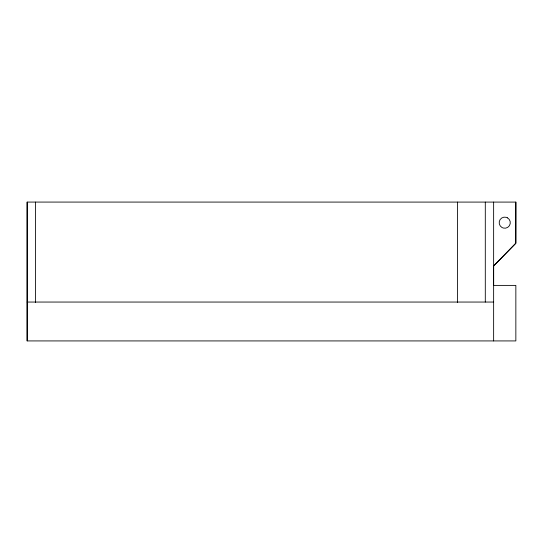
<?xml version="1.0" encoding="UTF-8"?>
<svg xmlns="http://www.w3.org/2000/svg" width="543" height="543" viewBox="0 0 543 543"><rect width="100%" height="100%" fill="white"/><g stroke="black" fill="none" stroke-linecap="round" stroke-linejoin="round"><path stroke-width="0.81" d="M27.15 340.909L27.157 202.077L515.85 202.091L515.85 243.257L493.635 265.955L493.635 285.394L515.85 285.394L515.85 340.923L27.15 340.923L27.15 202.091M457.532 302.471L457.539 202.091M493.635 265.955L515.782 243.257L515.85 202.091M27.15 302.051L493.635 302.051M493.635 202.091L493.635 340.923M485.299 202.091L485.299 302.051M35.478 202.091L35.478 302.471M507.522 217.865L506.178 217.309A5.552 5.552 0 0 0 501.963 227.483L503.307 228.04A5.552 5.552 0 0 0 507.515 217.865"/></g></svg>
